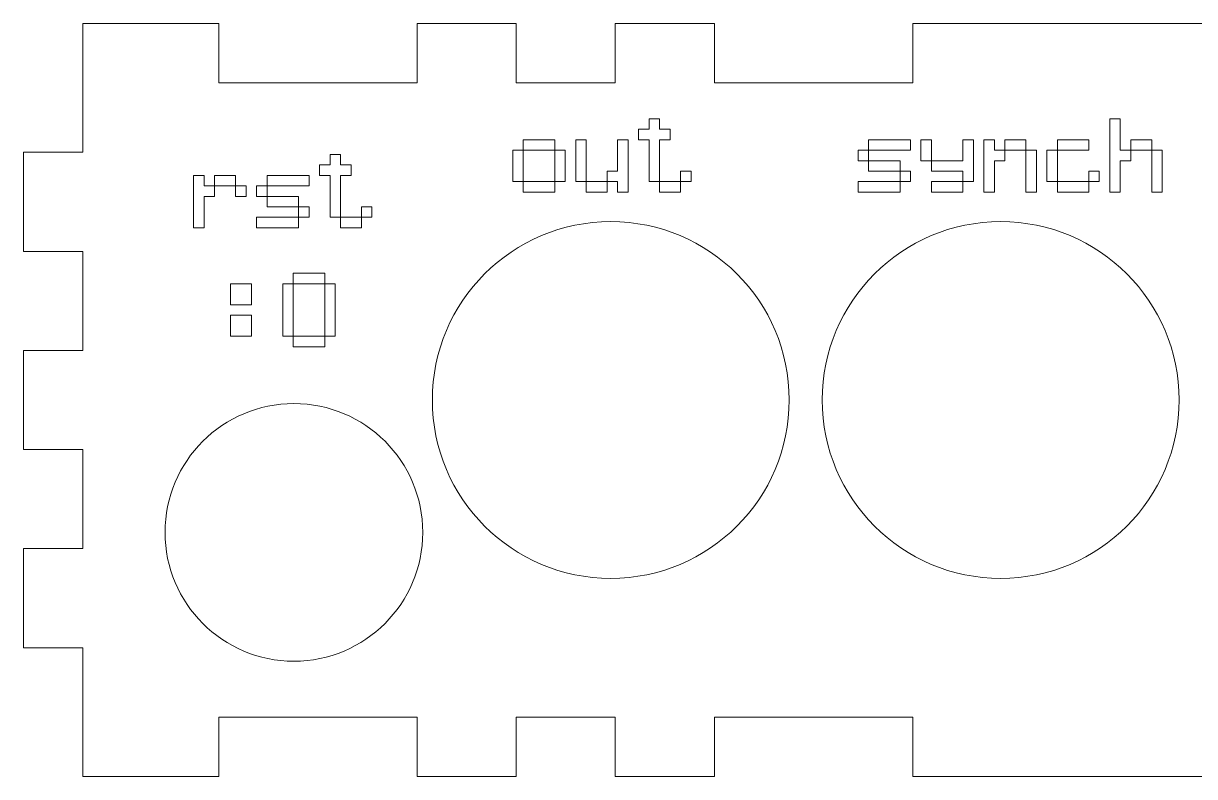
# Model space of a CAD drawing. Header units: centimetres. Extents: x -16.5 to 12.7, y -11 to 12.4.
# Drawn here: x 2.2 to 8.1, y 8.57 to 12.37 of the extents above; entities that cross this region are included whole.
import ezdxf

# ---------------------------------------------------------------- set-up
doc = ezdxf.new("R2010")
doc.units = ezdxf.units.CM
doc.header["$MEASUREMENT"] = 0
doc.layers.add('Layer 1', color=7, linetype='Continuous')

msp = doc.modelspace()

# ---------------------------------------------------------------- linework, layer by layer
at = {"layer": 'Layer 1', "color": 242, "lineweight": 9}
for centre, major_axis, ratio in [((5.16013, 10.4679), (0.90001, 0), 0.9999889), ((7.12687, 10.4679), (0.90001, 0), 0.9999889), ((3.56157, 9.8), (0.65001, 0), 0.9999846)]:
    msp.add_ellipse(centre, major_axis=major_axis, ratio=ratio, dxfattribs=at)
for points in [[(3.18295, 12.36789), (3.18295, 12.36789), (2.4973, 12.36789), (2.4973, 12.36789)], [(2.4973, 12.06789), (2.4973, 12.06789), (2.4973, 12.36789), (2.4973, 12.36789)], [(3.18295, 12.36789), (3.18295, 12.36789), (3.18295, 12.06789), (3.18295, 12.06789)], [(4.68295, 12.36789), (4.68295, 12.36789), (4.18295, 12.36789), (4.18295, 12.36789)], [(4.18295, 12.36789), (4.18295, 12.36789), (4.18295, 12.06789), (4.18295, 12.06789)], [(4.68295, 12.36789), (4.68295, 12.36789), (4.68295, 12.06789), (4.68295, 12.06789)], [(5.68295, 12.36789), (5.68295, 12.36789), (5.18295, 12.36789), (5.18295, 12.36789)], [(5.18295, 12.36789), (5.18295, 12.36789), (5.18295, 12.06789), (5.18295, 12.06789)], [(5.68295, 12.36789), (5.68295, 12.36789), (5.68295, 12.06789), (5.68295, 12.06789)], [(6.68295, 12.36789), (6.68295, 12.36789), (6.68295, 12.06789), (6.68295, 12.06789)], [(7.18295, 12.36789), (7.18295, 12.36789), (6.68295, 12.36789), (6.68295, 12.36789)], [(7.68295, 12.36789), (7.68295, 12.36789), (7.18295, 12.36789), (7.18295, 12.36789)], [(8.18295, 12.36789), (8.18295, 12.36789), (7.68295, 12.36789), (7.68295, 12.36789)], [(2.4973, 12.06789), (2.4973, 12.06789), (2.4973, 11.71789), (2.4973, 11.71789)], [(3.68295, 12.06789), (3.68295, 12.06789), (3.18295, 12.06789), (3.18295, 12.06789)], [(4.18295, 12.06789), (4.18295, 12.06789), (3.68295, 12.06789), (3.68295, 12.06789)], [(5.18295, 12.06789), (5.18295, 12.06789), (4.68295, 12.06789), (4.68295, 12.06789)], [(6.18295, 12.06789), (6.18295, 12.06789), (5.68295, 12.06789), (5.68295, 12.06789)], [(6.68295, 12.06789), (6.68295, 12.06789), (6.18295, 12.06789), (6.18295, 12.06789)], [(2.49725, 11.71789), (2.49725, 11.71789), (2.19725, 11.71789), (2.19725, 11.71789)], [(2.19729, 11.71789), (2.19729, 11.71789), (2.19729, 11.21789), (2.19729, 11.21789)], [(2.49725, 11.21789), (2.49725, 11.21789), (2.19725, 11.21789), (2.19725, 11.21789)], [(2.4973, 11.21789), (2.4973, 11.21789), (2.4973, 10.71789), (2.4973, 10.71789)], [(2.49725, 10.71789), (2.49725, 10.71789), (2.19725, 10.71789), (2.19725, 10.71789)], [(2.19729, 10.71789), (2.19729, 10.71789), (2.19729, 10.21789), (2.19729, 10.21789)], [(2.49725, 10.21789), (2.49725, 10.21789), (2.19725, 10.21789), (2.19725, 10.21789)], [(2.4973, 10.21789), (2.4973, 10.21789), (2.4973, 9.71789), (2.4973, 9.71789)], [(2.49725, 9.71789), (2.49725, 9.71789), (2.19725, 9.71789), (2.19725, 9.71789)], [(2.19729, 9.71789), (2.19729, 9.71789), (2.19729, 9.21789), (2.19729, 9.21789)], [(2.49725, 9.21789), (2.49725, 9.21789), (2.19725, 9.21789), (2.19725, 9.21789)], [(2.4973, 9.21789), (2.4973, 9.21789), (2.4973, 8.86789), (2.4973, 8.86789)], [(2.4973, 8.86789), (2.4973, 8.86789), (2.4973, 8.56789), (2.4973, 8.56789)], [(3.18295, 8.86789), (3.18295, 8.86789), (4.18295, 8.86789), (4.18295, 8.86789)], [(3.18295, 8.86789), (3.18295, 8.86789), (3.18295, 8.56789), (3.18295, 8.56789)], [(4.18295, 8.86789), (4.18295, 8.86789), (4.18295, 8.56789), (4.18295, 8.56789)], [(4.68297, 8.86789), (4.68297, 8.86789), (5.18295, 8.86789), (5.18295, 8.86789)], [(4.68297, 8.86789), (4.68297, 8.86789), (4.68297, 8.56789), (4.68297, 8.56789)], [(5.18295, 8.86789), (5.18295, 8.86789), (5.18295, 8.56789), (5.18295, 8.56789)], [(5.68295, 8.86789), (5.68295, 8.86789), (6.68295, 8.86789), (6.68295, 8.86789)], [(5.68295, 8.86789), (5.68295, 8.86789), (5.68295, 8.56789), (5.68295, 8.56789)], [(6.68295, 8.86789), (6.68295, 8.86789), (6.68295, 8.56789), (6.68295, 8.56789)], [(2.4973, 8.56789), (2.4973, 8.56789), (3.18295, 8.56789), (3.18295, 8.56789)], [(4.18295, 8.56789), (4.18295, 8.56789), (4.68297, 8.56789), (4.68297, 8.56789)], [(5.18295, 8.56789), (5.18295, 8.56789), (5.68295, 8.56789), (5.68295, 8.56789)], [(6.68295, 8.56789), (6.68295, 8.56789), (8.18295, 8.56789), (8.18295, 8.56789)]]:
    msp.add_open_spline(points, degree=3, dxfattribs=at)
at = {"layer": 'Layer 1', "color": 250, "lineweight": 9}
for points, knots in [([(5.35342, 11.56955), (5.35342, 11.56955), (5.35342, 11.78121), (5.35342, 11.78121), (5.35342, 11.78121), (5.35342, 11.78121), (5.3005, 11.78121), (5.3005, 11.78121), (5.3005, 11.78121), (5.3005, 11.78121), (5.3005, 11.83413), (5.3005, 11.83413), (5.3005, 11.83413), (5.3005, 11.83413), (5.35342, 11.83413), (5.35342, 11.83413), (5.35342, 11.83413), (5.35342, 11.83413), (5.35342, 11.88704), (5.35342, 11.88704), (5.35342, 11.88704), (5.35342, 11.88704), (5.40633, 11.88704), (5.40633, 11.88704), (5.40633, 11.88704), (5.40633, 11.88704), (5.40633, 11.83413), (5.40633, 11.83413), (5.40633, 11.83413), (5.40633, 11.83413), (5.45925, 11.83413), (5.45925, 11.83413), (5.45925, 11.83413), (5.45925, 11.83413), (5.45925, 11.78121), (5.45925, 11.78121), (5.45925, 11.78121), (5.45925, 11.78121), (5.40633, 11.78121), (5.40633, 11.78121), (5.40633, 11.78121), (5.40633, 11.78121), (5.40633, 11.56955), (5.40633, 11.56955), (5.40633, 11.56955), (5.40633, 11.56955), (5.35342, 11.56955), (5.35342, 11.56955)], [0, 0, 0, 0, 0.0769231, 0.0769231, 0.0769231, 0.0769231, 0.1538462, 0.1538462, 0.1538462, 0.1538462, 0.2307692, 0.2307692, 0.2307692, 0.2307692, 0.3076923, 0.3076923, 0.3076923, 0.3076923, 0.3846154, 0.3846154, 0.3846154, 0.3846154, 0.4615385, 0.4615385, 0.4615385, 0.4615385, 0.5384615, 0.5384615, 0.5384615, 0.5384615, 0.6153846, 0.6153846, 0.6153846, 0.6153846, 0.6923077, 0.6923077, 0.6923077, 0.6923077, 0.7692308, 0.7692308, 0.7692308, 0.7692308, 0.8461538, 0.8461538, 0.8461538, 0.8461538, 1, 1, 1, 1]), ([(7.67735, 11.51663), (7.67735, 11.51663), (7.67735, 11.88704), (7.67735, 11.88704), (7.67735, 11.88704), (7.67735, 11.88704), (7.73027, 11.88704), (7.73027, 11.88704), (7.73027, 11.88704), (7.73027, 11.88704), (7.73027, 11.7283), (7.73027, 11.7283), (7.73027, 11.7283), (7.73027, 11.7283), (7.78318, 11.7283), (7.78318, 11.7283), (7.78318, 11.7283), (7.78318, 11.7283), (7.78318, 11.67538), (7.78318, 11.67538), (7.78318, 11.67538), (7.78318, 11.67538), (7.73027, 11.67538), (7.73027, 11.67538), (7.73027, 11.67538), (7.73027, 11.67538), (7.73027, 11.51663), (7.73027, 11.51663), (7.73027, 11.51663), (7.73027, 11.51663), (7.67735, 11.51663), (7.67735, 11.51663)], [0, 0, 0, 0, 0.1111111, 0.1111111, 0.1111111, 0.1111111, 0.2222222, 0.2222222, 0.2222222, 0.2222222, 0.3333333, 0.3333333, 0.3333333, 0.3333333, 0.4444444, 0.4444444, 0.4444444, 0.4444444, 0.5555556, 0.5555556, 0.5555556, 0.5555556, 0.6666667, 0.6666667, 0.6666667, 0.6666667, 0.7777778, 0.7777778, 0.7777778, 0.7777778, 1, 1, 1, 1]), ([(4.71842, 11.7283), (4.71842, 11.7283), (4.71842, 11.78121), (4.71842, 11.78121), (4.71842, 11.78121), (4.71842, 11.78121), (4.87717, 11.78121), (4.87717, 11.78121), (4.87717, 11.78121), (4.87717, 11.78121), (4.87717, 11.7283), (4.87717, 11.7283), (4.87717, 11.7283), (4.87717, 11.7283), (4.71842, 11.7283), (4.71842, 11.7283)], [0, 0, 0, 0, 0.2, 0.2, 0.2, 0.2, 0.4, 0.4, 0.4, 0.4, 0.6, 0.6, 0.6, 0.6, 1, 1, 1, 1]), ([(4.983, 11.56955), (4.983, 11.56955), (4.983, 11.78121), (4.983, 11.78121), (4.983, 11.78121), (4.983, 11.78121), (5.03592, 11.78121), (5.03592, 11.78121), (5.03592, 11.78121), (5.03592, 11.78121), (5.03592, 11.56955), (5.03592, 11.56955), (5.03592, 11.56955), (5.03592, 11.56955), (4.983, 11.56955), (4.983, 11.56955)], [0, 0, 0, 0, 0.2, 0.2, 0.2, 0.2, 0.4, 0.4, 0.4, 0.4, 0.6, 0.6, 0.6, 0.6, 1, 1, 1, 1]), ([(5.19467, 11.51663), (5.19467, 11.51663), (5.19467, 11.56955), (5.19467, 11.56955), (5.19467, 11.56955), (5.19467, 11.56955), (5.14175, 11.56955), (5.14175, 11.56955), (5.14175, 11.56955), (5.14175, 11.56955), (5.14175, 11.62246), (5.14175, 11.62246), (5.14175, 11.62246), (5.14175, 11.62246), (5.19467, 11.62246), (5.19467, 11.62246), (5.19467, 11.62246), (5.19467, 11.62246), (5.19467, 11.78121), (5.19467, 11.78121), (5.19467, 11.78121), (5.19467, 11.78121), (5.24758, 11.78121), (5.24758, 11.78121), (5.24758, 11.78121), (5.24758, 11.78121), (5.24758, 11.51663), (5.24758, 11.51663), (5.24758, 11.51663), (5.24758, 11.51663), (5.19467, 11.51663), (5.19467, 11.51663)], [0, 0, 0, 0, 0.1111111, 0.1111111, 0.1111111, 0.1111111, 0.2222222, 0.2222222, 0.2222222, 0.2222222, 0.3333333, 0.3333333, 0.3333333, 0.3333333, 0.4444444, 0.4444444, 0.4444444, 0.4444444, 0.5555556, 0.5555556, 0.5555556, 0.5555556, 0.6666667, 0.6666667, 0.6666667, 0.6666667, 0.7777778, 0.7777778, 0.7777778, 0.7777778, 1, 1, 1, 1]), ([(6.46027, 11.7283), (6.46027, 11.7283), (6.46027, 11.78121), (6.46027, 11.78121), (6.46027, 11.78121), (6.46027, 11.78121), (6.67193, 11.78121), (6.67193, 11.78121), (6.67193, 11.78121), (6.67193, 11.78121), (6.67193, 11.7283), (6.67193, 11.7283), (6.67193, 11.7283), (6.67193, 11.7283), (6.46027, 11.7283), (6.46027, 11.7283)], [0, 0, 0, 0, 0.2, 0.2, 0.2, 0.2, 0.4, 0.4, 0.4, 0.4, 0.6, 0.6, 0.6, 0.6, 1, 1, 1, 1]), ([(6.72485, 11.67538), (6.72485, 11.67538), (6.72485, 11.78121), (6.72485, 11.78121), (6.72485, 11.78121), (6.72485, 11.78121), (6.77777, 11.78121), (6.77777, 11.78121), (6.77777, 11.78121), (6.77777, 11.78121), (6.77777, 11.67538), (6.77777, 11.67538), (6.77777, 11.67538), (6.77777, 11.67538), (6.72485, 11.67538), (6.72485, 11.67538)], [0, 0, 0, 0, 0.2, 0.2, 0.2, 0.2, 0.4, 0.4, 0.4, 0.4, 0.6, 0.6, 0.6, 0.6, 1, 1, 1, 1]), ([(6.93652, 11.56955), (6.93652, 11.56955), (6.93652, 11.62246), (6.93652, 11.62246), (6.93652, 11.62246), (6.93652, 11.62246), (6.77777, 11.62246), (6.77777, 11.62246), (6.77777, 11.62246), (6.77777, 11.62246), (6.77777, 11.67538), (6.77777, 11.67538), (6.77777, 11.67538), (6.77777, 11.67538), (6.93652, 11.67538), (6.93652, 11.67538), (6.93652, 11.67538), (6.93652, 11.67538), (6.93652, 11.78121), (6.93652, 11.78121), (6.93652, 11.78121), (6.93652, 11.78121), (6.98943, 11.78121), (6.98943, 11.78121), (6.98943, 11.78121), (6.98943, 11.78121), (6.98943, 11.56955), (6.98943, 11.56955), (6.98943, 11.56955), (6.98943, 11.56955), (6.93652, 11.56955), (6.93652, 11.56955)], [0, 0, 0, 0, 0.1111111, 0.1111111, 0.1111111, 0.1111111, 0.2222222, 0.2222222, 0.2222222, 0.2222222, 0.3333333, 0.3333333, 0.3333333, 0.3333333, 0.4444444, 0.4444444, 0.4444444, 0.4444444, 0.5555556, 0.5555556, 0.5555556, 0.5555556, 0.6666667, 0.6666667, 0.6666667, 0.6666667, 0.7777778, 0.7777778, 0.7777778, 0.7777778, 1, 1, 1, 1]), ([(7.04235, 11.51663), (7.04235, 11.51663), (7.04235, 11.78121), (7.04235, 11.78121), (7.04235, 11.78121), (7.04235, 11.78121), (7.09527, 11.78121), (7.09527, 11.78121), (7.09527, 11.78121), (7.09527, 11.78121), (7.09527, 11.7283), (7.09527, 11.7283), (7.09527, 11.7283), (7.09527, 11.7283), (7.14818, 11.7283), (7.14818, 11.7283), (7.14818, 11.7283), (7.14818, 11.7283), (7.14818, 11.67538), (7.14818, 11.67538), (7.14818, 11.67538), (7.14818, 11.67538), (7.09527, 11.67538), (7.09527, 11.67538), (7.09527, 11.67538), (7.09527, 11.67538), (7.09527, 11.51663), (7.09527, 11.51663), (7.09527, 11.51663), (7.09527, 11.51663), (7.04235, 11.51663), (7.04235, 11.51663)], [0, 0, 0, 0, 0.1111111, 0.1111111, 0.1111111, 0.1111111, 0.2222222, 0.2222222, 0.2222222, 0.2222222, 0.3333333, 0.3333333, 0.3333333, 0.3333333, 0.4444444, 0.4444444, 0.4444444, 0.4444444, 0.5555556, 0.5555556, 0.5555556, 0.5555556, 0.6666667, 0.6666667, 0.6666667, 0.6666667, 0.7777778, 0.7777778, 0.7777778, 0.7777778, 1, 1, 1, 1]), ([(7.14818, 11.7283), (7.14818, 11.7283), (7.14818, 11.78121), (7.14818, 11.78121), (7.14818, 11.78121), (7.14818, 11.78121), (7.25402, 11.78121), (7.25402, 11.78121), (7.25402, 11.78121), (7.25402, 11.78121), (7.25402, 11.7283), (7.25402, 11.7283), (7.25402, 11.7283), (7.25402, 11.7283), (7.14818, 11.7283), (7.14818, 11.7283)], [0, 0, 0, 0, 0.2, 0.2, 0.2, 0.2, 0.4, 0.4, 0.4, 0.4, 0.6, 0.6, 0.6, 0.6, 1, 1, 1, 1]), ([(7.41277, 11.7283), (7.41277, 11.7283), (7.41277, 11.78121), (7.41277, 11.78121), (7.41277, 11.78121), (7.41277, 11.78121), (7.57152, 11.78121), (7.57152, 11.78121), (7.57152, 11.78121), (7.57152, 11.78121), (7.57152, 11.7283), (7.57152, 11.7283), (7.57152, 11.7283), (7.57152, 11.7283), (7.41277, 11.7283), (7.41277, 11.7283)], [0, 0, 0, 0, 0.2, 0.2, 0.2, 0.2, 0.4, 0.4, 0.4, 0.4, 0.6, 0.6, 0.6, 0.6, 1, 1, 1, 1]), ([(7.78318, 11.7283), (7.78318, 11.7283), (7.78318, 11.78121), (7.78318, 11.78121), (7.78318, 11.78121), (7.78318, 11.78121), (7.88902, 11.78121), (7.88902, 11.78121), (7.88902, 11.78121), (7.88902, 11.78121), (7.88902, 11.7283), (7.88902, 11.7283), (7.88902, 11.7283), (7.88902, 11.7283), (7.78318, 11.7283), (7.78318, 11.7283)], [0, 0, 0, 0, 0.2, 0.2, 0.2, 0.2, 0.4, 0.4, 0.4, 0.4, 0.6, 0.6, 0.6, 0.6, 1, 1, 1, 1]), ([(3.74387, 11.38955), (3.74387, 11.38955), (3.74387, 11.60121), (3.74387, 11.60121), (3.74387, 11.60121), (3.74387, 11.60121), (3.69095, 11.60121), (3.69095, 11.60121), (3.69095, 11.60121), (3.69095, 11.60121), (3.69095, 11.65413), (3.69095, 11.65413), (3.69095, 11.65413), (3.69095, 11.65413), (3.74387, 11.65413), (3.74387, 11.65413), (3.74387, 11.65413), (3.74387, 11.65413), (3.74387, 11.70704), (3.74387, 11.70704), (3.74387, 11.70704), (3.74387, 11.70704), (3.79678, 11.70704), (3.79678, 11.70704), (3.79678, 11.70704), (3.79678, 11.70704), (3.79678, 11.65413), (3.79678, 11.65413), (3.79678, 11.65413), (3.79678, 11.65413), (3.8497, 11.65413), (3.8497, 11.65413), (3.8497, 11.65413), (3.8497, 11.65413), (3.8497, 11.60121), (3.8497, 11.60121), (3.8497, 11.60121), (3.8497, 11.60121), (3.79678, 11.60121), (3.79678, 11.60121), (3.79678, 11.60121), (3.79678, 11.60121), (3.79678, 11.38955), (3.79678, 11.38955), (3.79678, 11.38955), (3.79678, 11.38955), (3.74387, 11.38955), (3.74387, 11.38955)], [0, 0, 0, 0, 0.0769231, 0.0769231, 0.0769231, 0.0769231, 0.1538462, 0.1538462, 0.1538462, 0.1538462, 0.2307692, 0.2307692, 0.2307692, 0.2307692, 0.3076923, 0.3076923, 0.3076923, 0.3076923, 0.3846154, 0.3846154, 0.3846154, 0.3846154, 0.4615385, 0.4615385, 0.4615385, 0.4615385, 0.5384615, 0.5384615, 0.5384615, 0.5384615, 0.6153846, 0.6153846, 0.6153846, 0.6153846, 0.6923077, 0.6923077, 0.6923077, 0.6923077, 0.7692308, 0.7692308, 0.7692308, 0.7692308, 0.8461538, 0.8461538, 0.8461538, 0.8461538, 1, 1, 1, 1]), ([(4.6655, 11.56955), (4.6655, 11.56955), (4.6655, 11.7283), (4.6655, 11.7283), (4.6655, 11.7283), (4.6655, 11.7283), (4.71842, 11.7283), (4.71842, 11.7283), (4.71842, 11.7283), (4.71842, 11.7283), (4.71842, 11.56955), (4.71842, 11.56955), (4.71842, 11.56955), (4.71842, 11.56955), (4.6655, 11.56955), (4.6655, 11.56955)], [0, 0, 0, 0, 0.2, 0.2, 0.2, 0.2, 0.4, 0.4, 0.4, 0.4, 0.6, 0.6, 0.6, 0.6, 1, 1, 1, 1]), ([(4.87717, 11.56955), (4.87717, 11.56955), (4.87717, 11.7283), (4.87717, 11.7283), (4.87717, 11.7283), (4.87717, 11.7283), (4.93008, 11.7283), (4.93008, 11.7283), (4.93008, 11.7283), (4.93008, 11.7283), (4.93008, 11.56955), (4.93008, 11.56955), (4.93008, 11.56955), (4.93008, 11.56955), (4.87717, 11.56955), (4.87717, 11.56955)], [0, 0, 0, 0, 0.2, 0.2, 0.2, 0.2, 0.4, 0.4, 0.4, 0.4, 0.6, 0.6, 0.6, 0.6, 1, 1, 1, 1]), ([(6.40735, 11.67538), (6.40735, 11.67538), (6.40735, 11.7283), (6.40735, 11.7283), (6.40735, 11.7283), (6.40735, 11.7283), (6.46027, 11.7283), (6.46027, 11.7283), (6.46027, 11.7283), (6.46027, 11.7283), (6.46027, 11.67538), (6.46027, 11.67538), (6.46027, 11.67538), (6.46027, 11.67538), (6.40735, 11.67538), (6.40735, 11.67538)], [0, 0, 0, 0, 0.2, 0.2, 0.2, 0.2, 0.4, 0.4, 0.4, 0.4, 0.6, 0.6, 0.6, 0.6, 1, 1, 1, 1]), ([(7.25402, 11.51663), (7.25402, 11.51663), (7.25402, 11.7283), (7.25402, 11.7283), (7.25402, 11.7283), (7.25402, 11.7283), (7.30693, 11.7283), (7.30693, 11.7283), (7.30693, 11.7283), (7.30693, 11.7283), (7.30693, 11.51663), (7.30693, 11.51663), (7.30693, 11.51663), (7.30693, 11.51663), (7.25402, 11.51663), (7.25402, 11.51663)], [0, 0, 0, 0, 0.2, 0.2, 0.2, 0.2, 0.4, 0.4, 0.4, 0.4, 0.6, 0.6, 0.6, 0.6, 1, 1, 1, 1]), ([(7.35985, 11.56955), (7.35985, 11.56955), (7.35985, 11.7283), (7.35985, 11.7283), (7.35985, 11.7283), (7.35985, 11.7283), (7.41277, 11.7283), (7.41277, 11.7283), (7.41277, 11.7283), (7.41277, 11.7283), (7.41277, 11.56955), (7.41277, 11.56955), (7.41277, 11.56955), (7.41277, 11.56955), (7.35985, 11.56955), (7.35985, 11.56955)], [0, 0, 0, 0, 0.2, 0.2, 0.2, 0.2, 0.4, 0.4, 0.4, 0.4, 0.6, 0.6, 0.6, 0.6, 1, 1, 1, 1]), ([(7.88902, 11.51663), (7.88902, 11.51663), (7.88902, 11.7283), (7.88902, 11.7283), (7.88902, 11.7283), (7.88902, 11.7283), (7.94193, 11.7283), (7.94193, 11.7283), (7.94193, 11.7283), (7.94193, 11.7283), (7.94193, 11.51663), (7.94193, 11.51663), (7.94193, 11.51663), (7.94193, 11.51663), (7.88902, 11.51663), (7.88902, 11.51663)], [0, 0, 0, 0, 0.2, 0.2, 0.2, 0.2, 0.4, 0.4, 0.4, 0.4, 0.6, 0.6, 0.6, 0.6, 1, 1, 1, 1]), ([(6.46027, 11.62246), (6.46027, 11.62246), (6.46027, 11.67538), (6.46027, 11.67538), (6.46027, 11.67538), (6.46027, 11.67538), (6.61902, 11.67538), (6.61902, 11.67538), (6.61902, 11.67538), (6.61902, 11.67538), (6.61902, 11.62246), (6.61902, 11.62246), (6.61902, 11.62246), (6.61902, 11.62246), (6.46027, 11.62246), (6.46027, 11.62246)], [0, 0, 0, 0, 0.2, 0.2, 0.2, 0.2, 0.4, 0.4, 0.4, 0.4, 0.6, 0.6, 0.6, 0.6, 1, 1, 1, 1]), ([(3.05595, 11.33663), (3.05595, 11.33663), (3.05595, 11.60121), (3.05595, 11.60121), (3.05595, 11.60121), (3.05595, 11.60121), (3.10887, 11.60121), (3.10887, 11.60121), (3.10887, 11.60121), (3.10887, 11.60121), (3.10887, 11.5483), (3.10887, 11.5483), (3.10887, 11.5483), (3.10887, 11.5483), (3.16178, 11.5483), (3.16178, 11.5483), (3.16178, 11.5483), (3.16178, 11.5483), (3.16178, 11.49538), (3.16178, 11.49538), (3.16178, 11.49538), (3.16178, 11.49538), (3.10887, 11.49538), (3.10887, 11.49538), (3.10887, 11.49538), (3.10887, 11.49538), (3.10887, 11.33663), (3.10887, 11.33663), (3.10887, 11.33663), (3.10887, 11.33663), (3.05595, 11.33663), (3.05595, 11.33663)], [0, 0, 0, 0, 0.1111111, 0.1111111, 0.1111111, 0.1111111, 0.2222222, 0.2222222, 0.2222222, 0.2222222, 0.3333333, 0.3333333, 0.3333333, 0.3333333, 0.4444444, 0.4444444, 0.4444444, 0.4444444, 0.5555556, 0.5555556, 0.5555556, 0.5555556, 0.6666667, 0.6666667, 0.6666667, 0.6666667, 0.7777778, 0.7777778, 0.7777778, 0.7777778, 1, 1, 1, 1]), ([(3.16178, 11.5483), (3.16178, 11.5483), (3.16178, 11.60121), (3.16178, 11.60121), (3.16178, 11.60121), (3.16178, 11.60121), (3.26762, 11.60121), (3.26762, 11.60121), (3.26762, 11.60121), (3.26762, 11.60121), (3.26762, 11.5483), (3.26762, 11.5483), (3.26762, 11.5483), (3.26762, 11.5483), (3.16178, 11.5483), (3.16178, 11.5483)], [0, 0, 0, 0, 0.2, 0.2, 0.2, 0.2, 0.4, 0.4, 0.4, 0.4, 0.6, 0.6, 0.6, 0.6, 1, 1, 1, 1]), ([(3.42637, 11.5483), (3.42637, 11.5483), (3.42637, 11.60121), (3.42637, 11.60121), (3.42637, 11.60121), (3.42637, 11.60121), (3.63803, 11.60121), (3.63803, 11.60121), (3.63803, 11.60121), (3.63803, 11.60121), (3.63803, 11.5483), (3.63803, 11.5483), (3.63803, 11.5483), (3.63803, 11.5483), (3.42637, 11.5483), (3.42637, 11.5483)], [0, 0, 0, 0, 0.2, 0.2, 0.2, 0.2, 0.4, 0.4, 0.4, 0.4, 0.6, 0.6, 0.6, 0.6, 1, 1, 1, 1]), ([(5.51217, 11.56955), (5.51217, 11.56955), (5.51217, 11.62246), (5.51217, 11.62246), (5.51217, 11.62246), (5.51217, 11.62246), (5.56508, 11.62246), (5.56508, 11.62246), (5.56508, 11.62246), (5.56508, 11.62246), (5.56508, 11.56955), (5.56508, 11.56955), (5.56508, 11.56955), (5.56508, 11.56955), (5.51217, 11.56955), (5.51217, 11.56955)], [0, 0, 0, 0, 0.2, 0.2, 0.2, 0.2, 0.4, 0.4, 0.4, 0.4, 0.6, 0.6, 0.6, 0.6, 1, 1, 1, 1]), ([(6.61902, 11.56955), (6.61902, 11.56955), (6.61902, 11.62246), (6.61902, 11.62246), (6.61902, 11.62246), (6.61902, 11.62246), (6.67193, 11.62246), (6.67193, 11.62246), (6.67193, 11.62246), (6.67193, 11.62246), (6.67193, 11.56955), (6.67193, 11.56955), (6.67193, 11.56955), (6.67193, 11.56955), (6.61902, 11.56955), (6.61902, 11.56955)], [0, 0, 0, 0, 0.2, 0.2, 0.2, 0.2, 0.4, 0.4, 0.4, 0.4, 0.6, 0.6, 0.6, 0.6, 1, 1, 1, 1]), ([(7.57152, 11.56955), (7.57152, 11.56955), (7.57152, 11.62246), (7.57152, 11.62246), (7.57152, 11.62246), (7.57152, 11.62246), (7.62443, 11.62246), (7.62443, 11.62246), (7.62443, 11.62246), (7.62443, 11.62246), (7.62443, 11.56955), (7.62443, 11.56955), (7.62443, 11.56955), (7.62443, 11.56955), (7.57152, 11.56955), (7.57152, 11.56955)], [0, 0, 0, 0, 0.2, 0.2, 0.2, 0.2, 0.4, 0.4, 0.4, 0.4, 0.6, 0.6, 0.6, 0.6, 1, 1, 1, 1]), ([(3.26762, 11.49538), (3.26762, 11.49538), (3.26762, 11.5483), (3.26762, 11.5483), (3.26762, 11.5483), (3.26762, 11.5483), (3.32053, 11.5483), (3.32053, 11.5483), (3.32053, 11.5483), (3.32053, 11.5483), (3.32053, 11.49538), (3.32053, 11.49538), (3.32053, 11.49538), (3.32053, 11.49538), (3.26762, 11.49538), (3.26762, 11.49538)], [0, 0, 0, 0, 0.2, 0.2, 0.2, 0.2, 0.4, 0.4, 0.4, 0.4, 0.6, 0.6, 0.6, 0.6, 1, 1, 1, 1]), ([(3.37345, 11.49538), (3.37345, 11.49538), (3.37345, 11.5483), (3.37345, 11.5483), (3.37345, 11.5483), (3.37345, 11.5483), (3.42637, 11.5483), (3.42637, 11.5483), (3.42637, 11.5483), (3.42637, 11.5483), (3.42637, 11.49538), (3.42637, 11.49538), (3.42637, 11.49538), (3.42637, 11.49538), (3.37345, 11.49538), (3.37345, 11.49538)], [0, 0, 0, 0, 0.2, 0.2, 0.2, 0.2, 0.4, 0.4, 0.4, 0.4, 0.6, 0.6, 0.6, 0.6, 1, 1, 1, 1]), ([(4.71842, 11.51663), (4.71842, 11.51663), (4.71842, 11.56955), (4.71842, 11.56955), (4.71842, 11.56955), (4.71842, 11.56955), (4.87717, 11.56955), (4.87717, 11.56955), (4.87717, 11.56955), (4.87717, 11.56955), (4.87717, 11.51663), (4.87717, 11.51663), (4.87717, 11.51663), (4.87717, 11.51663), (4.71842, 11.51663), (4.71842, 11.51663)], [0, 0, 0, 0, 0.2, 0.2, 0.2, 0.2, 0.4, 0.4, 0.4, 0.4, 0.6, 0.6, 0.6, 0.6, 1, 1, 1, 1]), ([(5.03592, 11.51663), (5.03592, 11.51663), (5.03592, 11.56955), (5.03592, 11.56955), (5.03592, 11.56955), (5.03592, 11.56955), (5.14175, 11.56955), (5.14175, 11.56955), (5.14175, 11.56955), (5.14175, 11.56955), (5.14175, 11.51663), (5.14175, 11.51663), (5.14175, 11.51663), (5.14175, 11.51663), (5.03592, 11.51663), (5.03592, 11.51663)], [0, 0, 0, 0, 0.2, 0.2, 0.2, 0.2, 0.4, 0.4, 0.4, 0.4, 0.6, 0.6, 0.6, 0.6, 1, 1, 1, 1]), ([(5.40633, 11.51663), (5.40633, 11.51663), (5.40633, 11.56955), (5.40633, 11.56955), (5.40633, 11.56955), (5.40633, 11.56955), (5.51217, 11.56955), (5.51217, 11.56955), (5.51217, 11.56955), (5.51217, 11.56955), (5.51217, 11.51663), (5.51217, 11.51663), (5.51217, 11.51663), (5.51217, 11.51663), (5.40633, 11.51663), (5.40633, 11.51663)], [0, 0, 0, 0, 0.2, 0.2, 0.2, 0.2, 0.4, 0.4, 0.4, 0.4, 0.6, 0.6, 0.6, 0.6, 1, 1, 1, 1]), ([(6.40735, 11.51663), (6.40735, 11.51663), (6.40735, 11.56955), (6.40735, 11.56955), (6.40735, 11.56955), (6.40735, 11.56955), (6.61902, 11.56955), (6.61902, 11.56955), (6.61902, 11.56955), (6.61902, 11.56955), (6.61902, 11.51663), (6.61902, 11.51663), (6.61902, 11.51663), (6.61902, 11.51663), (6.40735, 11.51663), (6.40735, 11.51663)], [0, 0, 0, 0, 0.2, 0.2, 0.2, 0.2, 0.4, 0.4, 0.4, 0.4, 0.6, 0.6, 0.6, 0.6, 1, 1, 1, 1]), ([(6.77777, 11.51663), (6.77777, 11.51663), (6.77777, 11.56955), (6.77777, 11.56955), (6.77777, 11.56955), (6.77777, 11.56955), (6.93652, 11.56955), (6.93652, 11.56955), (6.93652, 11.56955), (6.93652, 11.56955), (6.93652, 11.51663), (6.93652, 11.51663), (6.93652, 11.51663), (6.93652, 11.51663), (6.77777, 11.51663), (6.77777, 11.51663)], [0, 0, 0, 0, 0.2, 0.2, 0.2, 0.2, 0.4, 0.4, 0.4, 0.4, 0.6, 0.6, 0.6, 0.6, 1, 1, 1, 1]), ([(7.41277, 11.51663), (7.41277, 11.51663), (7.41277, 11.56955), (7.41277, 11.56955), (7.41277, 11.56955), (7.41277, 11.56955), (7.57152, 11.56955), (7.57152, 11.56955), (7.57152, 11.56955), (7.57152, 11.56955), (7.57152, 11.51663), (7.57152, 11.51663), (7.57152, 11.51663), (7.57152, 11.51663), (7.41277, 11.51663), (7.41277, 11.51663)], [0, 0, 0, 0, 0.2, 0.2, 0.2, 0.2, 0.4, 0.4, 0.4, 0.4, 0.6, 0.6, 0.6, 0.6, 1, 1, 1, 1]), ([(3.42637, 11.44246), (3.42637, 11.44246), (3.42637, 11.49538), (3.42637, 11.49538), (3.42637, 11.49538), (3.42637, 11.49538), (3.58512, 11.49538), (3.58512, 11.49538), (3.58512, 11.49538), (3.58512, 11.49538), (3.58512, 11.44246), (3.58512, 11.44246), (3.58512, 11.44246), (3.58512, 11.44246), (3.42637, 11.44246), (3.42637, 11.44246)], [0, 0, 0, 0, 0.2, 0.2, 0.2, 0.2, 0.4, 0.4, 0.4, 0.4, 0.6, 0.6, 0.6, 0.6, 1, 1, 1, 1]), ([(3.58512, 11.38955), (3.58512, 11.38955), (3.58512, 11.44246), (3.58512, 11.44246), (3.58512, 11.44246), (3.58512, 11.44246), (3.63803, 11.44246), (3.63803, 11.44246), (3.63803, 11.44246), (3.63803, 11.44246), (3.63803, 11.38955), (3.63803, 11.38955), (3.63803, 11.38955), (3.63803, 11.38955), (3.58512, 11.38955), (3.58512, 11.38955)], [0, 0, 0, 0, 0.2, 0.2, 0.2, 0.2, 0.4, 0.4, 0.4, 0.4, 0.6, 0.6, 0.6, 0.6, 1, 1, 1, 1]), ([(3.90262, 11.38955), (3.90262, 11.38955), (3.90262, 11.44246), (3.90262, 11.44246), (3.90262, 11.44246), (3.90262, 11.44246), (3.95553, 11.44246), (3.95553, 11.44246), (3.95553, 11.44246), (3.95553, 11.44246), (3.95553, 11.38955), (3.95553, 11.38955), (3.95553, 11.38955), (3.95553, 11.38955), (3.90262, 11.38955), (3.90262, 11.38955)], [0, 0, 0, 0, 0.2, 0.2, 0.2, 0.2, 0.4, 0.4, 0.4, 0.4, 0.6, 0.6, 0.6, 0.6, 1, 1, 1, 1]), ([(3.37345, 11.33663), (3.37345, 11.33663), (3.37345, 11.38955), (3.37345, 11.38955), (3.37345, 11.38955), (3.37345, 11.38955), (3.58512, 11.38955), (3.58512, 11.38955), (3.58512, 11.38955), (3.58512, 11.38955), (3.58512, 11.33663), (3.58512, 11.33663), (3.58512, 11.33663), (3.58512, 11.33663), (3.37345, 11.33663), (3.37345, 11.33663)], [0, 0, 0, 0, 0.2, 0.2, 0.2, 0.2, 0.4, 0.4, 0.4, 0.4, 0.6, 0.6, 0.6, 0.6, 1, 1, 1, 1]), ([(3.79678, 11.33663), (3.79678, 11.33663), (3.79678, 11.38955), (3.79678, 11.38955), (3.79678, 11.38955), (3.79678, 11.38955), (3.90262, 11.38955), (3.90262, 11.38955), (3.90262, 11.38955), (3.90262, 11.38955), (3.90262, 11.33663), (3.90262, 11.33663), (3.90262, 11.33663), (3.90262, 11.33663), (3.79678, 11.33663), (3.79678, 11.33663)], [0, 0, 0, 0, 0.2, 0.2, 0.2, 0.2, 0.4, 0.4, 0.4, 0.4, 0.6, 0.6, 0.6, 0.6, 1, 1, 1, 1]), ([(3.55866, 11.05442), (3.55866, 11.05442), (3.55866, 11.10733), (3.55866, 11.10733), (3.55866, 11.10733), (3.55866, 11.10733), (3.71741, 11.10733), (3.71741, 11.10733), (3.71741, 11.10733), (3.71741, 11.10733), (3.71741, 11.05442), (3.71741, 11.05442), (3.71741, 11.05442), (3.71741, 11.05442), (3.55866, 11.05442), (3.55866, 11.05442)], [0, 0, 0, 0, 0.2, 0.2, 0.2, 0.2, 0.4, 0.4, 0.4, 0.4, 0.6, 0.6, 0.6, 0.6, 1, 1, 1, 1]), ([(3.24116, 10.94859), (3.24116, 10.94859), (3.24116, 11.05442), (3.24116, 11.05442), (3.24116, 11.05442), (3.24116, 11.05442), (3.34699, 11.05442), (3.34699, 11.05442), (3.34699, 11.05442), (3.34699, 11.05442), (3.34699, 10.94859), (3.34699, 10.94859), (3.34699, 10.94859), (3.34699, 10.94859), (3.24116, 10.94859), (3.24116, 10.94859)], [0, 0, 0, 0, 0.2, 0.2, 0.2, 0.2, 0.4, 0.4, 0.4, 0.4, 0.6, 0.6, 0.6, 0.6, 1, 1, 1, 1]), ([(3.50574, 10.78984), (3.50574, 10.78984), (3.50574, 11.05442), (3.50574, 11.05442), (3.50574, 11.05442), (3.50574, 11.05442), (3.55866, 11.05442), (3.55866, 11.05442), (3.55866, 11.05442), (3.55866, 11.05442), (3.55866, 10.78984), (3.55866, 10.78984), (3.55866, 10.78984), (3.55866, 10.78984), (3.50574, 10.78984), (3.50574, 10.78984)], [0, 0, 0, 0, 0.2, 0.2, 0.2, 0.2, 0.4, 0.4, 0.4, 0.4, 0.6, 0.6, 0.6, 0.6, 1, 1, 1, 1]), ([(3.71741, 10.78984), (3.71741, 10.78984), (3.71741, 11.05442), (3.71741, 11.05442), (3.71741, 11.05442), (3.71741, 11.05442), (3.77032, 11.05442), (3.77032, 11.05442), (3.77032, 11.05442), (3.77032, 11.05442), (3.77032, 10.78984), (3.77032, 10.78984), (3.77032, 10.78984), (3.77032, 10.78984), (3.71741, 10.78984), (3.71741, 10.78984)], [0, 0, 0, 0, 0.2, 0.2, 0.2, 0.2, 0.4, 0.4, 0.4, 0.4, 0.6, 0.6, 0.6, 0.6, 1, 1, 1, 1]), ([(3.24116, 10.78984), (3.24116, 10.78984), (3.24116, 10.89567), (3.24116, 10.89567), (3.24116, 10.89567), (3.24116, 10.89567), (3.34699, 10.89567), (3.34699, 10.89567), (3.34699, 10.89567), (3.34699, 10.89567), (3.34699, 10.78984), (3.34699, 10.78984), (3.34699, 10.78984), (3.34699, 10.78984), (3.24116, 10.78984), (3.24116, 10.78984)], [0, 0, 0, 0, 0.2, 0.2, 0.2, 0.2, 0.4, 0.4, 0.4, 0.4, 0.6, 0.6, 0.6, 0.6, 1, 1, 1, 1]), ([(3.55866, 10.73692), (3.55866, 10.73692), (3.55866, 10.78984), (3.55866, 10.78984), (3.55866, 10.78984), (3.55866, 10.78984), (3.71741, 10.78984), (3.71741, 10.78984), (3.71741, 10.78984), (3.71741, 10.78984), (3.71741, 10.73692), (3.71741, 10.73692), (3.71741, 10.73692), (3.71741, 10.73692), (3.55866, 10.73692), (3.55866, 10.73692)], [0, 0, 0, 0, 0.2, 0.2, 0.2, 0.2, 0.4, 0.4, 0.4, 0.4, 0.6, 0.6, 0.6, 0.6, 1, 1, 1, 1])]:
    msp.add_open_spline(points, degree=3, knots=knots, dxfattribs=at)

doc.saveas('drawing.dxf')
